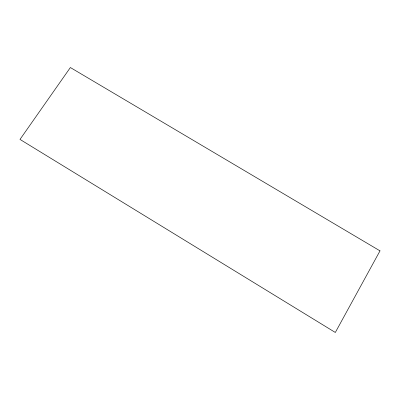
<?xml version="1.0" encoding="UTF-8"?>
<svg xmlns="http://www.w3.org/2000/svg" width="400" height="400" viewBox="0 0 400 400"><rect width="100%" height="100%" fill="white"/><g stroke="black" fill="none" stroke-linecap="round" stroke-linejoin="round"><path stroke-width="0.6" d="M380 250.86L335.32 332.465L20 139.415L70.37 67.535L380 250.86"/></g></svg>
